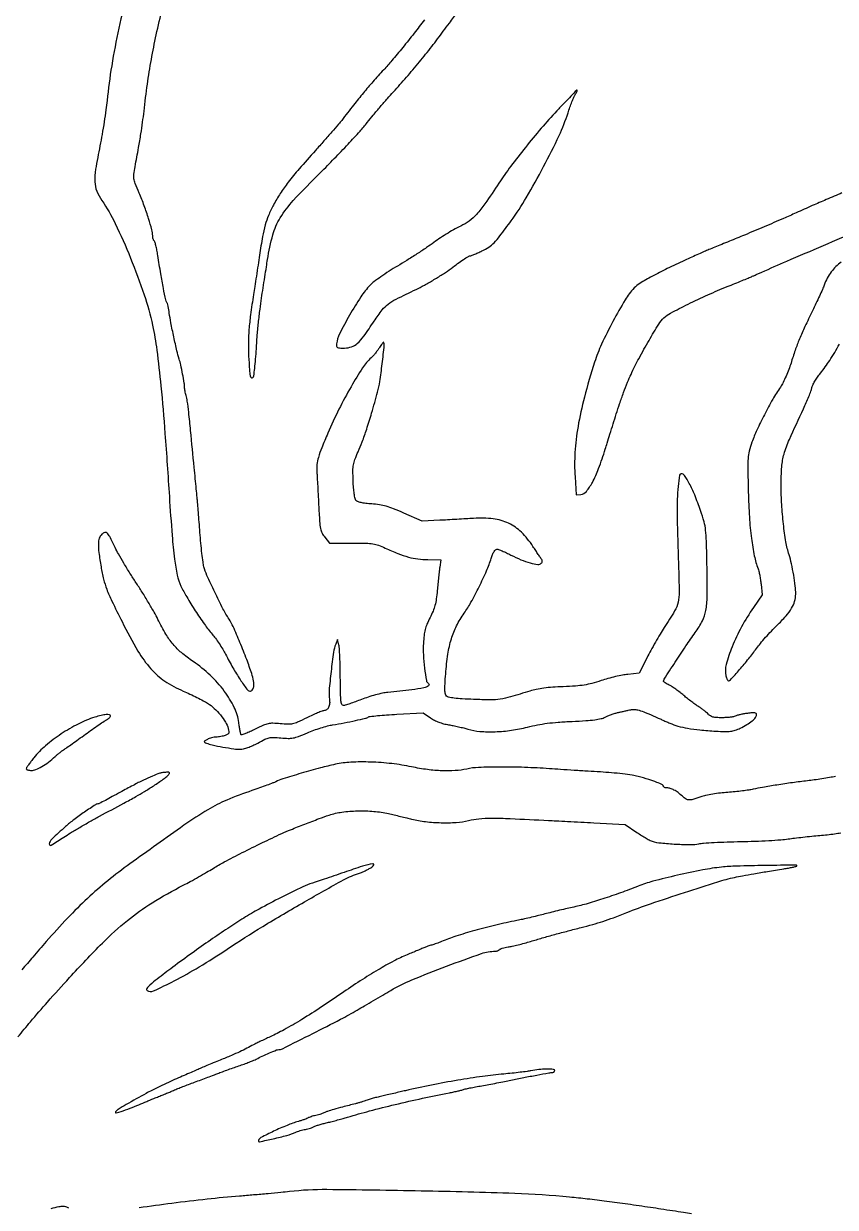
# Model space of a CAD drawing. Extents: x 30 to 2857, y 155 to 3618.
# Drawn here: x 1138 to 1600, y 2600 to 3274 of the extents above; entities that cross this region are included whole.
import ezdxf

# ---------------------------------------------------------------- set-up
doc = ezdxf.new("R2010")
doc.units = 0

msp = doc.modelspace()

# ---------------------------------------------------------------- linework, layer by layer
for points in [[(1196.950248, 3293.10856, 0.012569), (1191.727096, 3271.733955, 0.01268), (1187.635891, 3250.36546, 0.016218), (1185.010866, 3230.5, -0.009797), (1184.384703, 3225.242387, -0.004459), (1183.370325, 3218.393901, -0.004413), (1182.172616, 3211.191762, -0.006048), (1180.959448, 3204.734555, 0.008581), (1178.513015, 3191.339671, 0.049572), (1178.050213, 3184.165921, 0.086013), (1179.144741, 3178.934391, 0.05837), (1182.039562, 3173.564901, -0.041367), (1189.657945, 3160.513835, -0.014883), (1198.354553, 3140.824544, -0.015153), (1206.119322, 3119.933566, -0.028092), (1210.93267, 3102.5, -0.021407), (1213.355008, 3088.422986, -0.007481), (1215.664952, 3068.002088, -0.005852), (1217.997577, 3040.93629, -0.00256), (1220.486405, 3005, 0.003252), (1222.052894, 2982.82638, 0.013043), (1223.452482, 2969.301651, 0.021001), (1225.019211, 2960.2396, 0.055304), (1227.112523, 2954, 0.024685), (1230.36081, 2947.814246, 0.010684), (1235.256894, 2939.904561, 0.010698), (1240.498222, 2932.194385, 0.024077), (1244.868389, 2926.639287, -0.020951), (1246.730774, 2924.302134, -0.01103), (1248.854561, 2921.256118, -0.010955), (1250.895635, 2918.03571, -0.016568), (1252.51522, 2915.139287, 0.01121), (1256.695638, 2907.471394, 0.015019), (1260.84565, 2900.72667, 0.010067), (1264.588314, 2895.276639, 0.19173), (1266.293524, 2894.183556, 0.285273), (1267.757493, 2894.742309, 0.135613), (1268.537406, 2896.690273, 0.072133), (1268.429998, 2899.966745, 0.033684), (1267.401008, 2904.097604, 0.013266), (1264.580477, 2912.122078, 0.007213), (1260.714337, 2921.831001, 0.005843), (1256.82578, 2930.899844, 0.041229), (1254.530675, 2935.109332, -0.025885), (1251.036912, 2941.074698, -0.007647), (1246.308365, 2950.55267, -0.00662), (1241.90654, 2960.044432, -0.043339), (1240.184921, 2965, -0.028203), (1239.677541, 2967.619121, -0.004989), (1239.053717, 2972.584375, -0.005387), (1238.442491, 2978.42724, -0.004826), (1237.932371, 2984.5, 0.000587), (1237.482312, 2990.463535, 0.000742), (1237.051631, 2995.975, 0.000584), (1236.678105, 3000.597091, 0.006044), (1236.498906, 3002.5, -0.001981), (1236.301572, 3004.42757, -0.000173), (1235.822125, 3009.31875, -0.000227), (1235.254924, 3015.153349, -0.000177), (1234.643124, 3021.5, 0.000515), (1232.597682, 3042.569508, 0.003458), (1231.498397, 3053.028151, 0.005861), (1230.717784, 3059.323939, 0.036569), (1230.046843, 3062.5, -0.01144), (1229.714164, 3063.758596, -0.0107), (1229.431281, 3065.059375, -0.010738), (1229.229757, 3066.224535, -0.035569), (1229.168618, 3067, 0.039157), (1228.947132, 3069.573719, 0.005702), (1228.02939, 3074.748504, 0.006678), (1226.971402, 3079.960118, 0.02267), (1226.083453, 3083.311865, -0.018883), (1224.82671, 3087.914641, -0.004184), (1223.040167, 3095.888311, -0.004461), (1221.369841, 3103.998027, -0.013883), (1220.445554, 3109.5, 0.010465), (1220.125588, 3111.487733, 0.012907), (1219.741008, 3113.325, 0.011325), (1219.346119, 3114.841087, 0.086969), (1219.02705, 3115.5, -0.106467), (1218.405892, 3116.920126, -0.002972), (1217.106287, 3123.526325, -0.00549), (1215.619956, 3131.820472, -0.00279), (1213.923567, 3142.281767, 0.009012), (1213.395212, 3145.301708, 0.013246), (1212.813212, 3147.93252, 0.008531), (1212.238682, 3150.08124, 0.186852), (1211.853108, 3150.590784, -0.140448), (1211.524547, 3150.951957, -0.042393), (1211.2506, 3151.649251, -0.038767), (1211.062876, 3152.520957, -0.033667), (1211, 3153.453682, 0.065461), (1210.546568, 3156.902239, 0.01121), (1208.691311, 3163.260891, 0.012256), (1206.185351, 3170.557551, 0.011653), (1203.285134, 3177.847648, -0.007485), (1201.073661, 3183.274366, -0.054832), (1200.347071, 3185.979069, -0.068897), (1200.307978, 3188.531827, -0.0154), (1200.973766, 3192.847648, 0.001757), (1202.951835, 3203.696735, 0.004472), (1204.288795, 3211.585192, 0.005823), (1205.257484, 3218.113936, 0.006284), (1206.047512, 3224.5, -0.007393), (1207.976582, 3239.814344, -0.009359), (1210.232634, 3253.900781, -0.009344), (1213.017669, 3267.911997, -0.007327), (1216.543345, 3283, -0.005416)], [(1365.79556, 3276.5, -0.005608), (1359.916974, 3268.839276, -0.004466), (1353.408977, 3260.703125, -0.004516), (1347.244203, 3253.273708, -0.011328), (1342.578303, 3248, 0.005848), (1336.461106, 3241.23675, 0.007682), (1331.045983, 3234.913945, 0.00697), (1325.438076, 3227.963806, 0.003703), (1318.678412, 3219.210323, -0.014801), (1316.920428, 3217.035344, -0.00205), (1313.119669, 3212.644313, -0.002348), (1308.571999, 3207.482822, -0.001987), (1303.717261, 3202.068191, 0.005083), (1294.388637, 3191.533185, 0.014635), (1288.211869, 3183.977245, 0.019993), (1283.68287, 3177.580078, 0.021592), (1279.801839, 3171, 0.021723), (1276.964353, 3165.069756, 0.032805), (1275.070513, 3159.668848, 0.024423), (1273.56292, 3153.015634, 0.006864), (1271.862996, 3142.5, -0.00065), (1271.01832, 3136.828347, -0.000474), (1270.065551, 3130.528125, -0.000479), (1269.150981, 3124.557497, -0.001057), (1268.438542, 3120, 0.005617), (1266.754039, 3108.540198, 0.013929), (1265.849298, 3100.105594, 0.017205), (1265.522221, 3092.775805, 0.014452), (1265.66776, 3085, 0.003571), (1266.100164, 3077.111375, 0.03397), (1266.537259, 3073.763243, 0.17893), (1267.209493, 3072.671315, 0.379329), (1268.126666, 3072.726666, 0.16405), (1268.577817, 3073.636812, 0.004719), (1269.126873, 3077.986928, 0.009075), (1269.637488, 3083.182475, 0.006068), (1270.041566, 3089.143884, -0.007096), (1270.520809, 3096.005168, -0.004551), (1271.262482, 3103.954766, -0.004573), (1272.130964, 3111.727315, -0.008539), (1272.998926, 3118, -0.000058), (1273.902005, 3123.791259, -0.000046), (1274.876392, 3130.03125, -0.000047), (1275.779168, 3135.805578, -0.000119), (1276.43636, 3140, -0.028373), (1279.468888, 3154.062937, -0.069527), (1283.657875, 3163.755305, -0.051022), (1291.102134, 3173.573513, -0.009988), (1306.566115, 3189.5, 0.004865), (1314.465979, 3197.471085, 0.004659), (1322.325355, 3205.709375, 0.004619), (1329.125248, 3213.107185, 0.016672), (1333.252532, 3218, -0.005636), (1336.654996, 3222.219055, -0.003579), (1340.707929, 3227.059375, -0.003594), (1344.754816, 3231.753986, -0.006645), (1348.120123, 3235.5, 0.007245), (1355.539439, 3243.778589, 0.006721), (1362.906799, 3252.476184, 0.006762), (1369.988763, 3261.309134, 0.007608), (1376.550872, 3269.993736, -0.003723), (1379.998869, 3274.631458, -0.0015), (1384.773505, 3280.915395, -0.001484)], [(1603.647205, 3177.862886, 0.002781), (1594.685289, 3174.095211, 0.003355), (1586.753757, 3170.645586, 0.002125), (1577.553044, 3166.523469, -0.004556), (1570.298608, 3163.31557, -0.001431), (1559.3843, 3158.644699, -0.00148), (1548.153363, 3153.915487, -0.003219), (1539.5, 3150.367036, 0.000635), (1535.141214, 3148.605905, 0.00082), (1531.14375, 3146.977209, 0.00062), (1527.796706, 3145.60226, 0.007261), (1526.5, 3145.045533, -0.000073), (1525.219254, 3144.473716, -0.000007), (1522.003125, 3143.038421, -0.000009), (1518.167248, 3141.326683, -0.000007), (1514, 3139.467225, 0.008537), (1504.157, 3134.872286, 0.011528), (1495.428998, 3130.36291, 0.01091), (1488.440446, 3126.34521, 0.068364), (1485.244611, 3123.760376, 0.053367), (1480.133521, 3117.002851, 0.012846), (1473.20472, 3104.766511, 0.01381), (1466.722162, 3091.74529, 0.031314), (1462.728368, 3081.5, 0.012601), (1456.907123, 3061.548533, 0.022437), (1453.277617, 3044.833522, 0.026549), (1451.561148, 3030.085989, 0.032429), (1451.589627, 3016.200817), (1452.280026, 3005.894177), (1454.857712, 3006.197088, 0.194425), (1458.042719, 3007.941352, 0.047349), (1461.447869, 3013.015246, 0.034589), (1465.036948, 3020.897242, 0.014269), (1468.83506, 3032, -0.000151), (1469.888918, 3035.390328, -0.000045), (1471.496927, 3040.55625, -0.000045), (1473.302985, 3046.354728, -0.000049), (1475.062493, 3052, -0.007836), (1476.981321, 3057.831117, -0.005868), (1479.270256, 3064.194102, -0.005934), (1481.567385, 3070.135696, -0.013488), (1483.476132, 3074.554391, -0.013969), (1488.030779, 3083.685973, -0.009286), (1493.735368, 3093.904091, -0.006932), (1499.316686, 3103.181148, -0.065376), (1502.253953, 3106.768851, -0.067339), (1506.022903, 3109.457916, -0.006641), (1515.964571, 3114.532478, -0.008892), (1527.272198, 3119.86826, -0.010286), (1538.230514, 3124.534222, 0.000535), (1542.692555, 3126.332169, 0.000695), (1546.777088, 3127.98969, 0.000518), (1550.197556, 3129.387405, 0.006319), (1551.5, 3129.940527, 0.000213), (1552.561539, 3130.407802, 0.000058), (1554.234375, 3131.145243, 0.000059), (1556.130471, 3131.981635, 0.000061), (1558, 3132.806846, -0.002057), (1572.186156, 3139.001068, -0.000676), (1593.114631, 3148.003345, -0.0005), (1613.838959, 3156.860088, -0.005069)], [(1603.139207, 3138.505613, 0.08191), (1597.569572, 3132.941983, 0.064507), (1593.523713, 3125.42292, -0.012298), (1592.51015, 3122.95298, -0.0035), (1590.814948, 3119.167119, -0.003522), (1588.840383, 3114.918368, -0.003725), (1586.842117, 3110.77677, 0.005273), (1582.514571, 3101.736142, 0.011557), (1579.436908, 3094.70868, 0.013373), (1576.975059, 3088.225861, 0.01016), (1574.613606, 3081, -0.017349), (1573.368679, 3077.368276, -0.013234), (1571.765256, 3073.483006, -0.013429), (1570.066824, 3069.91908, -0.030413), (1568.551196, 3067.346402, 0.018914), (1564.210704, 3060.351423, 0.01067), (1559.456138, 3051.569195, 0.010641), (1555.177422, 3042.792045, 0.023671), (1552.385909, 3035.902622, 0.022338), (1550.864944, 3030.860466, 0.043654), (1550.192401, 3026.720615, 0.022159), (1550.024832, 3021.039136, 0.002234), (1550.286086, 3007.5, 0.01), (1550.908665, 2993.282166, 0.015789), (1552.070593, 2981.131336, 0.018442), (1553.71674, 2971.171107, 0.041746), (1555.856584, 2963.843258, -0.033763), (1556.296455, 2962.421572, -0.009813), (1556.781406, 2960.178598, -0.009816), (1557.229551, 2957.624215, -0.010347), (1557.568359, 2955.098564), (1558.257132, 2949.010612), (1553.24133, 2941.754998, 0.026148), (1546.428799, 2930.70753, 0.029004), (1541.062659, 2919.376993, 0.029937), (1537.679452, 2909.318249, 0.120784), (1537.523891, 2902.891226, 0.024754), (1537.825286, 2901.78371, 0.036285), (1538.20691, 2900.849297, 0.039986), (1538.608599, 2900.17949, 0.242244), (1538.957334, 2900, 0.214186), (1540.157098, 2900.538657, 0.003214), (1545.342048, 2906.445864, 0.00923), (1550.548379, 2912.683937, 0.01263), (1554.98605, 2918.5, -0.016999), (1557.157316, 2921.294716, -0.007801), (1560.165469, 2924.79375, -0.007716), (1563.448914, 2928.381526, -0.010574), (1566.519824, 2931.5, 0.01737), (1571.784231, 2936.993313, 0.047321), (1574.974716, 2941.325191, 0.065123), (1576.69385, 2945.27864, 0.068874), (1577.294959, 2949.465822, 0.031033), (1577.034784, 2954.025922, 0.012072), (1576.132874, 2960.281875, 0.012213), (1574.8898, 2966.685026, 0.02217), (1573.516299, 2971.837591, -0.034049), (1571.757887, 2979.124927, -0.013632), (1570.310586, 2989.289465, -0.013299), (1569.327404, 3000.487171, -0.015246), (1569, 3011.221787, -0.017607), (1569.379022, 3021.981637, -0.053315), (1570.667464, 3029.18683, -0.034515), (1573.711028, 3037.460898, -0.004232), (1581.753729, 3055, 0.007075), (1583.331576, 3058.49317, 0.007517), (1584.777334, 3061.960174, 0.007211), (1585.932954, 3064.97873, 0.034042), (1586.450667, 3066.758039, -0.059109), (1587.005956, 3068.362599, -0.018814), (1588.195515, 3070.598855, -0.018486), (1589.720108, 3073.011991, -0.019595), (1591.391062, 3075.258039, 0.02656), (1596.657133, 3082.546255, 0.015761), (1602.179101, 3091.735954, 0.014767)], [(1134.255127, 2697.186986, -0.006578), (1141.400492, 2705.888834, -0.006626), (1151.081644, 2717.063655, -0.003307), (1163.613235, 2730.96098, -0.009944), (1182.343617, 2750.657114, -0.027114), (1196.588117, 2763.570467, -0.032159), (1210.680553, 2773.586809, -0.019734), (1228.42729, 2783.610588, 0.00612), (1232.431141, 2785.73043, 0.003745), (1237.103547, 2788.32353, 0.003754), (1241.692536, 2790.96112, 0.006666), (1245.42729, 2793.212534, -0.016924), (1251.759686, 2796.854911, -0.004647), (1261.972706, 2802.156926, -0.004766), (1273.463476, 2807.850295, -0.005541), (1284.5, 2813.038075, -0.011207), (1289.564906, 2815.214871, -0.003114), (1297.600424, 2818.398969, -0.003214), (1305.767746, 2821.516288, -0.009185), (1311.5, 2823.542822, -0.04648), (1318.794707, 2825.239715, -0.027709), (1327.686533, 2825.954894, -0.027123), (1336.936879, 2825.683046, -0.034717), (1345.356919, 2824.38447, -0.001444), (1348.528834, 2823.657449, -0.000959), (1352.16422, 2822.805786, -0.000965), (1355.691126, 2821.965211, -0.001882), (1358.5, 2821.278842, 0.031584), (1366.42315, 2819.834795, 0.023123), (1375.342128, 2819.201438, 0.023502), (1383.961828, 2819.394026, 0.042774), (1390.916132, 2820.479447, -0.037041), (1396.817835, 2821.469918, -0.022961), (1403.841289, 2821.795451, -0.011347), (1414.705324, 2821.55323, -0.001702), (1436.5, 2820.497768, 0.000055), (1440.736098, 2820.27864, 0.000015), (1447.379956, 2819.935907, 0.000016), (1454.900982, 2819.54839, 0.000016), (1462.304106, 2819.167421), (1480.108211, 2818.251792), (1486.804106, 2813.713852, 0.007436), (1489.514378, 2811.935281, 0.008895), (1492.120581, 2810.344268, 0.00784), (1494.355368, 2809.080652, 0.056477), (1495.5, 2808.615357, 0.044038), (1500.577078, 2807.663941, 0.010668), (1509.100311, 2807.015863, 0.009872), (1517.596559, 2806.719977, 0.057558), (1522.04359, 2807.16582, -0.03572), (1524.801688, 2807.564355, -0.00433), (1530.919055, 2807.952922, -0.005124), (1538.207085, 2808.277634, -0.004201), (1546, 2808.479311, 0.004592), (1554.015623, 2808.693029, 0.004681), (1561.975, 2809.053064, 0.004552), (1568.884299, 2809.493571, 0.019325), (1573, 2809.954043, -0.006698), (1576.613624, 2810.451008, -0.002993), (1581.38125, 2811.012767, -0.002962), (1586.431506, 2811.54693, -0.004014), (1591, 2811.965782, 0.006695), (1595.276089, 2812.380962, 0.007175), (1599.441811, 2812.902416, 0.006846), (1603.005529, 2813.450397, 0.03329)], [(1600.022847, 2845.538592, -0.006376), (1596.531279, 2844.906401, -0.003433), (1592.212961, 2844.211712, -0.003418), (1587.801369, 2843.563905, -0.005364), (1584, 2843.073745, 0.005141), (1575.530396, 2841.98548, 0.00427), (1566.542702, 2840.658242, 0.004232), (1558.406981, 2839.315089, 0.013429), (1553, 2838.225017, -0.020542), (1550.619987, 2837.780324, -0.005948), (1546.914731, 2837.289347, -0.00597), (1542.722368, 2836.835202, -0.006339), (1538.603338, 2836.491338, 0.013071), (1534.410349, 2836.084387, 0.011005), (1529.995291, 2835.440122, 0.011153), (1525.99029, 2834.673142, 0.02997), (1523.196788, 2833.89568, -0.009681), (1518.651465, 2832.429637, -0.081849), (1516.527061, 2832.153391, -0.133886), (1514.877288, 2832.664116, -0.041401), (1512.787521, 2834.25, 0.021572), (1510.247409, 2836.341241, 0.037379), (1507.948336, 2837.817862, 0.04586), (1505.871972, 2838.706871, 0.078381), (1504.013569, 2839, -0.043609), (1503.242744, 2839.067358, -0.063369), (1502.591486, 2839.269455, -0.083074), (1502.150689, 2839.56666, -0.205782), (1502, 2839.917292, 0.293483), (1501.441391, 2840.787009, 0.014572), (1498.163802, 2842.171917, 0.017501), (1493.620143, 2843.756936, 0.00767), (1487.5, 2845.552017, 0.030588), (1484.205674, 2846.250081, 0.007494), (1478.709375, 2846.983561, 0.007649), (1472.374214, 2847.634436, 0.007569), (1466, 2848.09383, -0.001049), (1459.083195, 2848.501744, -0.00068), (1451.0875, 2849.001036, -0.000684), (1443.281526, 2849.50987, -0.001299), (1437, 2849.944363, 0.009329), (1422.872345, 2850.693855, 0.009413), (1408.769001, 2850.912744, 0.008754), (1396.551689, 2850.658411, 0.045756), (1389.88649, 2849.788572, -0.039103), (1383.373091, 2848.850389, -0.025984), (1375.82276, 2848.752727, -0.023535), (1367.463506, 2849.474099, -0.018495), (1358.5, 2851.013943, 0.02323), (1347.151471, 2852.853087, 0.020202), (1335.13849, 2853.741426, 0.02094), (1323.909433, 2853.646444, 0.041229), (1315.067644, 2852.465812, 0.011651), (1306.549666, 2850.39527, 0.005438), (1295.609041, 2847.336354, 0.003746), (1285.08448, 2844.184226, 0.043203), (1281.089572, 2842.566122, -0.025401), (1279.489607, 2841.850842, -0.003383), (1276.029437, 2840.537163, -0.00391), (1271.901457, 2839.038458, -0.003276), (1267.5, 2837.511685, 0.017826), (1253.182235, 2832.073521, 0.035594), (1242.385303, 2826.591832, 0.018645), (1228.820131, 2817.7385, 0.001964), (1198, 2795.761311, 0.014708), (1185.378908, 2786.110993, 0.016643), (1173.872093, 2776.110229, 0.015729), (1162.526238, 2764.8811, 0.010853), (1150.37158, 2751.5, 0.000539), (1142.745447, 2742.710061, 0.000944), (1136.453459, 2735.414249, 0.001053)], [(1518, 2596.484772, -0.00002), (1513.379345, 2597.183427, -0.000009), (1507.178125, 2598.121436, -0.000009), (1500.55535, 2599.123445, -0.000011), (1494.5, 2600.039849, 0.002486), (1481.647152, 2601.919945, 0.003071), (1469.651026, 2603.53876, 0.003321), (1458.5744, 2604.889562, 0.004433), (1448.5, 2605.959876, 0.015748), (1417.204094, 2608.012183, 0.003547), (1363.860928, 2609.447244, 0.002692), (1310.203007, 2610.220958, 0.030495), (1289, 2609.118762, -0.004134), (1284.084162, 2608.602491, -0.001294), (1276.709375, 2607.908836, -0.001293), (1268.470983, 2607.176938, -0.00143), (1260.5, 2606.512522, 0.006928), (1241.980124, 2604.763555, 0.005394), (1221.897746, 2602.36647, 0.002936), (1203.282614, 2599.829323, 0.064395)], [(1163.204369, 2599.679654, 0.073944), (1161.574111, 2600.458239, 0.085191), (1159.910128, 2600.672337, 0.031293), (1157.545389, 2600.424138, 0.038437), (1153.041342, 2599.302915, 0.008845)]]:
    msp.add_lwpolyline(points, format="xyb")
for points in [[(1441.197905, 3224.594372, 0.010306), (1432.329697, 3214.703513, 0.008638), (1423.327265, 3203.863449, 0.008838), (1415.01242, 3193.107773, 0.013653), (1408.252643, 3183.5, -0.005701), (1400.271483, 3171.764024, -0.029948), (1395.439581, 3165.64624, -0.052608), (1391.298079, 3161.885137, -0.051667), (1386.438705, 3159.044878, 0.021776), (1383.314854, 3157.461053, 0.009155), (1379.252123, 3155.074657, 0.009037), (1374.995213, 3152.361235, 0.011626), (1371.188383, 3149.707346, -0.009416), (1367.008727, 3146.766012, -0.004484), (1361.527213, 3143.132067, -0.004443), (1355.729002, 3139.435459, -0.006295), (1350.5, 3136.257582, 0.009307), (1345.638356, 3133.262726, 0.009666), (1340.953341, 3130.12546, 0.009416), (1337.008014, 3127.259617, 0.04085), (1334.851798, 3125.335013, 0.045008), (1329.591415, 3118.701839, 0.015329), (1323.160347, 3108.209514, 0.012934), (1317.455399, 3097.599628, 0.089262), (1315.774637, 3091.955587, 0.058089), (1315.781225, 3090.544655, 0.245748), (1316.245106, 3089.870461, 0.115729), (1317.34486, 3089.582895, 0.009758), (1320.296525, 3089.565756, 0.081141), (1324.307102, 3090.277489, 0.099889), (1327.5667, 3092.216705, 0.052182), (1331.184322, 3096.253182, 0.008547), (1337.19699, 3104.867627, -0.015125), (1341.807666, 3111.291702, -0.067472), (1345.08755, 3114.557788, -0.046493), (1349.613593, 3117.367922, -0.004697), (1361.023814, 3122.926464, 0.015322), (1365.739581, 3125.349064, 0.008971), (1371.239887, 3128.521366, 0.008966), (1376.633901, 3131.895793, 0.015046), (1381.023814, 3134.944701, -0.004569), (1384.727691, 3137.633893, -0.006874), (1388.01012, 3139.904233, -0.003167), (1390.830809, 3141.772596, -0.140131), (1391.5, 3141.97978, 0.086418), (1392.145987, 3142.106834, 0.005339), (1393.970792, 3142.829955, 0.007791), (1396.133137, 3143.753239, 0.005689), (1398.506952, 3144.843382, 0.033745), (1402.479036, 3147.061809, 0.055876), (1405.44089, 3149.498615, 0.030942), (1408.792676, 3153.407274, 0.004268), (1415.178345, 3162.011747, 0.024444), (1423.838828, 3175.200722, 0.01179), (1433.683056, 3192.858842, 0.011589), (1442.488306, 3210.550066, 0.031983), (1447.581067, 3223.499488, -0.007719), (1448.675171, 3226.733818, -0.008448), (1449.837736, 3229.836274, -0.007993), (1450.918077, 3232.453983, -0.041193), (1451.655166, 3233.836764, 0.01408), (1452.208122, 3234.751095, 0.022648), (1452.620909, 3235.562776, 0.018647), (1452.889948, 3236.221229, 0.325417), (1452.829903, 3236.431136, 0.380575), (1452.581896, 3236.415157, 0.000621), (1449.276918, 3233.06035, 0.003921), (1445.555298, 3229.213323, 0.00236)], [(1340.176474, 3089.785541, -0.020095), (1339.196553, 3088.333833, -0.012551), (1337.94007, 3086.711669, -0.012592), (1336.619253, 3085.172896, -0.02229), (1335.444239, 3083.982942, 0.060834), (1330.55753, 3078.206329, 0.014766), (1324.000712, 3067.537968, 0.014788), (1317.096241, 3054.65504, 0.013521), (1310.744805, 3041, 0.006679), (1307.263365, 3032.648727, 0.025171), (1305.41975, 3027.288668, 0.039473), (1304.580102, 3023.189548, 0.049706), (1304.487932, 3019.318416, -0.004453), (1304.6418, 3017.01216, -0.000596), (1304.916905, 3012.150093, -0.000689), (1305.228201, 3006.385796, -0.000579), (1305.542528, 3000.277645, 0.003154), (1306.083247, 2990.728461, 0.031062), (1306.585108, 2986.733774, 0.070865), (1307.450439, 2984.195652, 0.05645), (1309.044501, 2981.777645), (1311.780811, 2978.5), (1324.640406, 2978.5, -0.005152), (1332.488846, 2978.419125, -0.032304), (1336.482962, 2978.078026, -0.05005), (1339.620382, 2977.277593, -0.02328), (1343.5, 2975.65392, 0.015034), (1350.688987, 2972.50498, 0.029151), (1356.631832, 2970.505872, 0.034013), (1362.107361, 2969.406109, 0.031723), (1367.811273, 2969.024588), (1375.122546, 2969), (1374.518632, 2964.75, 0.006782), (1374.232963, 2962.523191, 0.002003), (1373.855329, 2959.104687, 0.00201), (1373.461551, 2955.257403, 0.002163), (1373.108628, 2951.5, -0.01316), (1372.543667, 2946.636541, -0.029569), (1371.801927, 2942.997711, -0.03279), (1370.690931, 2939.708748, -0.02025), (1368.981886, 2936, 0.018534), (1367.253886, 2932.283706, 0.036377), (1366.211622, 2929.195105, 0.034447), (1365.595161, 2925.880205, 0.014932), (1365.213534, 2921.408484, 0.026776), (1365.201984, 2914.7456, 0.018201), (1365.870129, 2907.1902, 0.011028), (1366.901541, 2900.20782, 0.215368), (1368.089753, 2898.444529, -0.539049), (1368.125736, 2897.179139, -0.09941), (1365.514165, 2896.037037, -0.024731), (1358.639667, 2894.894877, -0.003891), (1345, 2893.424239, 0.027695), (1341.885618, 2892.937609, 0.012685), (1337.885856, 2891.976823, 0.012458), (1333.685463, 2890.741516, 0.015992), (1329.892404, 2889.387269, -0.006005), (1326.475855, 2888.089955, -0.00793), (1323.330833, 2886.99501, -0.005952), (1320.68289, 2886.154785, -0.073974), (1319.642404, 2886, -0.313801), (1318.741448, 2886.627203, -0.060872), (1318.257925, 2888.66541, -0.023304), (1317.998037, 2892.674829, -0.002654), (1317.881685, 2901.75, 0.004088), (1317.783619, 2908.000836, 0.005231), (1317.586046, 2913.754687, 0.004092), (1317.330908, 2918.566905, 0.043781), (1317.041399, 2920.5), (1316.319427, 2923.5), (1315.243637, 2920.905637, 0.063425), (1314.009205, 2916.382087, 0.006538), (1312.609266, 2905.387529, 0.006608), (1311.499531, 2894.36677, 0.062083), (1311.674723, 2889.617024, -0.059884), (1311.782021, 2887.017349, -0.096588), (1311.190905, 2884.889371, -0.125923), (1309.994644, 2883.508976, -0.152724), (1308.367185, 2883, 0.094471), (1307.473449, 2882.829614, 0.005864), (1304.966571, 2881.803558, 0.008515), (1301.996945, 2880.487178, 0.006202), (1298.73963, 2878.927005, -0.008455), (1293.530173, 2876.460594, -0.050992), (1290.695908, 2875.510712, -0.063307), (1287.990431, 2875.252815, -0.017049), (1283.678779, 2875.535649, 0.016085), (1279.413479, 2875.8237, 0.061594), (1276.766252, 2875.590761, 0.053351), (1274.07297, 2874.705998, 0.010072), (1269.392145, 2872.478612, -0.008283), (1266.490761, 2871.085228, -0.01315), (1263.958004, 2869.999864, -0.007022), (1261.833708, 2869.189306, -0.291855), (1261.376291, 2869.290376, -0.14356), (1261.128256, 2869.744156, -0.006038), (1260.753911, 2871.563003, -0.009987), (1260.375211, 2873.75688, -0.006893), (1260.030506, 2876.254021, 0.08307), (1257.472934, 2884.851351, 0.046833), (1251.783792, 2894.161789, 0.042846), (1243.724047, 2903.208966, 0.039242), (1234.012818, 2911.045573, -0.023699), (1227.374818, 2916.070026, -0.044836), (1222.631377, 2920.808905, -0.041181), (1218.560399, 2926.584834, -0.016987), (1213.988641, 2935, 0.013229), (1211.786488, 2939.127096, 0.005261), (1208.557215, 2944.675, 0.005202), (1204.945466, 2950.591655, 0.006515), (1201.467483, 2956, -0.00636), (1198.034737, 2961.334374, -0.005475), (1194.559636, 2967.02623, -0.005519), (1191.519746, 2972.260637, -0.015827), (1189.565508, 2975.982909, 0.005622), (1186.496584, 2982.129966, 0.077991), (1185.038751, 2984.129599, 0.274687), (1183.709811, 2984.467548, 0.112581), (1182.023629, 2983.521384, 0.134143), (1180.601267, 2981.295148, 0.069408), (1180.06059, 2978.012705, 0.039219), (1180.328608, 2973.030107, 0.009688), (1181.56514, 2964.931386, 0.017806), (1183.039601, 2957.892798, 0.031144), (1184.823961, 2952.212545, 0.021006), (1187.74426, 2945.468586, 0.004217), (1193.545842, 2933.731957, 0.01489), (1202.627048, 2917.001698, 0.048839), (1209.973913, 2906.811783, 0.06535), (1217.89661, 2899.890984, 0.045213), (1228.370573, 2894.208087, -0.007777), (1232.216645, 2892.479852, -0.006606), (1236.223729, 2890.538868, -0.00667), (1239.825952, 2888.674333, -0.018594), (1242.284676, 2887.239805, -0.045586), (1246.040194, 2884.346436, -0.034777), (1249.593466, 2880.560533, -0.035649), (1252.447244, 2876.502669, -0.065682), (1254.054902, 2872.808566, -0.028359), (1254.42762, 2871.161903, -0.145039), (1254.314563, 2870.241144, -0.162571), (1253.727095, 2869.588076, -0.038165), (1252.378358, 2868.953752, -0.02737), (1251.22328, 2868.585538, -0.016415), (1249.818, 2868.269755, -0.016414), (1248.394898, 2868.046825, -0.027348), (1247.1849, 2867.964565, 0.03846), (1245.984771, 2867.856165, 0.023448), (1244.593283, 2867.553977, 0.023434), (1243.234125, 2867.122203, 0.037966), (1242.132658, 2866.616582, 0.009714), (1240.694331, 2865.782179, 0.200089), (1240.405177, 2865.386206, 0.34347), (1240.565049, 2865.033828, 0.02317), (1241.632658, 2864.535315, 0.04441), (1244.839796, 2863.537042, 0.007936), (1250.996229, 2862.30748, 0.00839), (1257.210933, 2861.276001, 0.036854), (1260.916954, 2861.001178, 0.063173), (1262.729854, 2861.230512, 0.023503), (1265.189406, 2861.988666, 0.021557), (1267.97533, 2863.130937, 0.017595), (1270.852177, 2864.58289, -0.012033), (1274.945617, 2866.706308, -0.059426), (1277.394207, 2867.560766, -0.064041), (1279.891981, 2867.783978, -0.015329), (1284.055798, 2867.494396, 0.018578), (1288.168459, 2867.235205, 0.054227), (1290.998543, 2867.469387, 0.044092), (1294.017442, 2868.334331, 0.009222), (1299.120575, 2870.40583, -0.013765), (1302.768094, 2871.847997, -0.010756), (1306.801044, 2873.218034, -0.010906), (1310.613447, 2874.331479, -0.02595), (1313.5, 2874.948098, 0.007018), (1320.101142, 2876.098922, 0.00746), (1326.534106, 2877.413387, 0.004775), (1332.134899, 2878.701327, 0.079667), (1333.89079, 2879.432504, -0.111707), (1334.815754, 2879.750448, -0.00297), (1339.144311, 2880.196349, -0.006076), (1344.265119, 2880.630392, -0.004105), (1350.114341, 2881.006408), (1365.155216, 2881.849378), (1369.327608, 2878.908986, 0.034069), (1371.505589, 2877.586272, 0.028068), (1373.986541, 2876.473744, 0.026828), (1376.69745, 2875.600037, 0.024637), (1379.564212, 2874.99238, -0.009227), (1382.245735, 2874.509786, -0.006166), (1385.296949, 2873.863109, -0.006209), (1388.240175, 2873.162784, -0.012127), (1390.564212, 2872.518907, 0.054149), (1397.380743, 2871.233856, 0.027852), (1406.07674, 2871.038586, 0.026528), (1415.473201, 2871.851342, 0.028541), (1424.5, 2873.64728, -0.015079), (1430.134354, 2874.926791, -0.016317), (1435.689676, 2875.826261, -0.013924), (1441.993344, 2876.459, -0.006947), (1450, 2876.926319, 0.004915), (1457.740006, 2877.346516, 0.015972), (1462.855021, 2877.839107, 0.023591), (1466.40181, 2878.466653, 0.066091), (1468.763695, 2879.340293, -0.024074), (1470.317142, 2880.06809, -0.012592), (1472.313094, 2880.830359, -0.012496), (1474.403721, 2881.510753, -0.018689), (1476.263695, 2881.990192, 0.001095), (1478.09096, 2882.393226, 0.000848), (1480.079546, 2882.83995, 0.000857), (1481.934148, 2883.263221, 0.002064), (1483.304972, 2883.584515, -0.081026), (1485.482004, 2883.742962, -0.048168), (1488.04395, 2883.262706, -0.027957), (1491.628563, 2882.004898, -0.006481), (1497.5, 2879.478562, 0.000085), (1498.994606, 2878.812682, 0.000032), (1501.0875, 2877.88084, 0.000032), (1503.365855, 2876.866771, 0.000039), (1505.5, 2875.917248, 0.036917), (1510.170689, 2874.240085, 0.024716), (1515.711563, 2872.992191, 0.019274), (1522.653212, 2872.059551, 0.008907), (1531.735867, 2871.357001, 0.008323), (1537.076259, 2871.128626, 0.036712), (1540.220772, 2871.277467, 0.051565), (1542.770542, 2871.857638, 0.028493), (1545.735867, 2873.054905, 0.023935), (1549.507786, 2875.059886, 0.039488), (1552.45366, 2877.142433, 0.048008), (1554.413015, 2879.120862, 0.172844), (1555, 2880.768152, 0.216496), (1554.703952, 2881.419833, 0.146906), (1553.950255, 2881.76208, 0.057146), (1552.485028, 2881.791912, 0.010105), (1549.75, 2881.478703, 0.011079), (1547.616552, 2881.14231, 0.011846), (1545.547437, 2880.718062, 0.011472), (1543.789601, 2880.271329, 0.053031), (1542.815741, 2879.884865, -0.077371), (1541.809939, 2879.541133, -0.014723), (1539.88995, 2879.259929, -0.015391), (1537.607149, 2879.064955, -0.013607), (1535.220729, 2879, -0.015089), (1532.148433, 2879.092737, -0.049066), (1530.138892, 2879.413747, -0.07226), (1528.685557, 2880.029454, -0.072687), (1527.470781, 2881.032286, 0.030948), (1526.517177, 2881.963196, 0.012884), (1525.124399, 2883.102705, 0.012689), (1523.565781, 2884.250064, 0.016032), (1522.065794, 2885.226673, -0.018331), (1520.35275, 2886.353244, -0.007309), (1518.086286, 2888.01621, -0.007222), (1515.691419, 2889.88282, -0.009025), (1513.525818, 2891.686827, 0.01277), (1511.381164, 2893.446345, 0.011132), (1509.050531, 2895.178954, 0.011264), (1506.872386, 2896.651516, 0.032233), (1505.275818, 2897.539357, -0.018817), (1504.021015, 2898.193731, -0.026673), (1502.962272, 2898.874832, -0.025312), (1502.180285, 2899.501532, -0.214339), (1502, 2899.902772, -0.145304), (1502.318261, 2900.974809, -0.000709), (1508.596115, 2910.586311, -0.003694), (1514.775644, 2919.867688, -0.006341), (1520.081334, 2927.5, 0.036069), (1524.170604, 2934.19913, 0.074579), (1526.13618, 2939.993231, 0.043166), (1526.864575, 2947.897352, 0.005797), (1526.764668, 2964.612691, 0.00219), (1526.436255, 2979.572653, 0.021889), (1525.997853, 2985.816453, 0.03955), (1525.063536, 2990.599028, 0.015628), (1523.060727, 2997, 0.011835), (1519.74075, 3005.869617, 0.025859), (1516.692762, 3012.453978, 0.028586), (1513.985815, 3016.945329, 0.247696), (1511.987469, 3018, 0.37614), (1511.115266, 3017.23573, 0.007144), (1510.351531, 3010.761966, 0.015056), (1509.816738, 3003.452411, 0.014317), (1509.710229, 2996, 0.002463), (1509.806622, 2990.99798, 0.000703), (1510.005341, 2983.237692, 0.000708), (1510.254338, 2974.480033, 0.000751), (1510.523528, 2965.894271, -0.004738), (1510.882397, 2950.541196, -0.059586), (1510.274804, 2944.783373, -0.077655), (1508.305901, 2939.841902, -0.010568), (1502.420974, 2930.356484, 0.008953), (1500.068411, 2926.59177, 0.00514), (1497.360884, 2921.974375, 0.005133), (1494.73444, 2917.27667, 0.008525), (1492.629184, 2913.257221), (1488.131338, 2904.301474), (1481.747511, 2903.705343, 0.023845), (1478.674129, 2903.269752, 0.010208), (1474.615204, 2902.40934, 0.010073), (1470.318834, 2901.314817, 0.013075), (1466.431842, 2900.130536, -0.014878), (1461.222696, 2898.563928, -0.025964), (1456.814523, 2897.622204, -0.022309), (1451.899974, 2897.059802, -0.008135), (1444.902811, 2896.688181, 0.008585), (1438.849085, 2896.361199, 0.01453), (1433.796672, 2895.853308, 0.017233), (1429.532383, 2895.148908, 0.026358), (1425.902811, 2894.218748, -0.005288), (1414.76082, 2890.857377, -0.03354), (1408.982184, 2889.593219, -0.038563), (1403.410252, 2889.195666, -0.008325), (1393.741272, 2889.413354, -0.005542), (1387.360525, 2889.734221, -0.014374), (1382.775615, 2890.148325, -0.014545), (1379.501436, 2890.63617, -0.153284), (1378.31663, 2891.254799, -0.153873), (1377.708731, 2892.42233, -0.035577), (1377.476769, 2894.653936, -0.021955), (1377.516922, 2898.159359, -0.005141), (1377.902235, 2904.021174, -0.018561), (1379.170978, 2915.197429, -0.036245), (1381.149623, 2923.938434, -0.042211), (1384.116279, 2931.378026, -0.037986), (1388.380585, 2938.496003, 0.027683), (1392.302134, 2944.746359, 0.011365), (1396.94587, 2953.617358, 0.011391), (1401.193758, 2962.717301, 0.026733), (1403.839404, 2969.735308, -0.019013), (1404.657753, 2972.011946, -0.04315), (1405.484386, 2973.641939, -0.06122), (1406.303743, 2974.659576, -0.192845), (1407.099297, 2974.986237, -0.091009), (1408.054486, 2974.819406, -0.01027), (1410.109007, 2974.010759, -0.012175), (1412.531277, 2972.929444, -0.009611), (1415.099297, 2971.646133, 0.022857), (1420.773769, 2968.995861, 0.031815), (1426.080868, 2967.192105, 0.032316), (1430.418226, 2966.315543, 0.234196), (1432.375791, 2966.975791, 0.076649), (1432.780074, 2967.527489, 0.109619), (1432.936116, 2968.111634, 0.105359), (1432.832699, 2968.724104, 0.066653), (1432.477524, 2969.358584, -0.011687), (1431.89527, 2970.174057, -0.001384), (1430.650215, 2972.017895, -0.001654), (1429.183159, 2974.219225, -0.001356), (1427.62959, 2976.58106, 0.053074), (1421.040344, 2984.64392, 0.084703), (1413.766745, 2989.733908, 0.081196), (1404.98881, 2992.253717, 0.04513), (1393.830224, 2992.558529, -0.000724), (1389.536989, 2992.294418, -0.000403), (1384.303253, 2991.984284, -0.000402), (1379.0059, 2991.67893, -0.00065), (1374.5, 2991.428706), (1364.5, 2990.886421), (1354, 2995.550381, 0.009349), (1348.215873, 2997.991181, 0.025758), (1344.029188, 2999.421061, 0.031342), (1340.210978, 3000.254624, 0.020818), (1335.754087, 3000.749783, -0.012271), (1332.319768, 3001.072027, -0.025584), (1329.671429, 3001.524598, -0.031119), (1327.750122, 3002.082549, -0.134102), (1326.784743, 3002.759369, -0.124161), (1326.266652, 3003.843876, -0.014215), (1325.804321, 3006.534334, -0.015774), (1325.42861, 3009.9297, -0.010284), (1325.199633, 3013.866756, -0.008678), (1325.079888, 3019.801994, -0.043306), (1325.358198, 3023.117728, -0.050667), (1326.187947, 3026.097913, -0.014646), (1328.059935, 3030.5, 0.019354), (1330.380652, 3036.103184, 0.009778), (1332.889798, 3043.324559, 0.007684), (1335.737319, 3052.54651, 0.003653), (1339.133417, 3064.5, 0.030715), (1340.38614, 3070.432746, 0.007204), (1341.725737, 3080.500737, 0.002347), (1342.951231, 3091.282752, 0.205908), (1342.484982, 3092.802599, 0.465837), (1342.307905, 3092.801732, 0.010221), (1341.700909, 3092.04116, 0.015801), (1340.981766, 3091.037078, 0.009089)], [(1178, 2879.302699, 0.03972), (1168.576396, 2875.427592, 0.029408), (1158.841967, 2869.745806, 0.029728), (1150.001879, 2863.073245, 0.045556), (1143.299331, 2856.212539, 0.008285), (1141.652255, 2854.116909, 0.01175), (1140.262928, 2852.195524, 0.007934), (1139.175006, 2850.558976, 0.143681), (1139, 2849.962539, 0.253509), (1139.200368, 2849.592748, 0.063356), (1139.840258, 2849.282746, 0.049266), (1140.764678, 2849.070056, 0.031934), (1141.860453, 2849, 0.097516), (1144.426921, 2849.505347, 0.03425), (1147.812197, 2851.171237, 0.030314), (1151.604784, 2853.690805, 0.022179), (1155.5, 2856.914519, -0.008508), (1156.808813, 2858.059392, -0.006728), (1158.261497, 2859.253984, -0.006809), (1159.640123, 2860.326462, -0.016776), (1160.688076, 2861.065112, 0.00838), (1162.03733, 2861.98262, 0.000905), (1165.115657, 2864.160593, 0.001111), (1168.770756, 2866.768824, 0.000895), (1172.688076, 2869.587969, -0.002633), (1176.609963, 2872.389763, -0.003297), (1180.278685, 2874.945529, -0.002659), (1183.381492, 2877.052615, -0.025567), (1184.75, 2877.873153, 0.031007), (1185.611246, 2878.402358, 0.038139), (1186.339062, 2879.0021, 0.041858), (1186.850885, 2879.583702, 0.160867), (1187, 2880.035184, 0.365686), (1186.41186, 2880.731806, 0.062502), (1184.540615, 2880.813507, 0.040118), (1181.697488, 2880.350595, 0.017287)], [(1215, 2847.342583, 0.020399), (1210.810934, 2845.755009, 0.011209), (1205.815496, 2843.491363, 0.009165), (1199.839436, 2840.484163, 0.00495), (1192.587991, 2836.574867, -0.001519), (1187.988598, 2834.054417, -0.002424), (1184.040838, 2831.931367, -0.000488), (1180.557224, 2830.084005, -0.122258), (1180.218802, 2830, 0.146513), (1178.379667, 2829.449263, 0.005273), (1172.220549, 2825.303426, 0.010652), (1166.065162, 2820.868889, 0.020092), (1161.328472, 2816.992944, 0.007618), (1153.512382, 2809.838887, 0.164752), (1152.071314, 2807.122704, 0.637898), (1153.146526, 2806.392825, 0.013067), (1160.347666, 2810.961964, -0.011044), (1164.133122, 2813.385381, -0.004348), (1169.447222, 2816.561184, -0.0043), (1175.252384, 2819.895571, -0.005359), (1180.705113, 2822.888956, 0.000689), (1194.649549, 2830.375397, 0.004803), (1201.423515, 2834.108605, 0.008804), (1206.287235, 2836.964285, 0.006496), (1211.572432, 2840.288943, 0.006614), (1214.375657, 2842.156638, 0.008043), (1216.949216, 2843.982446, 0.006922), (1219.062358, 2845.578784, 0.054368), (1219.944877, 2846.433581, 0.025524), (1220.601237, 2847.312043, 0.313537), (1220.594492, 2847.708603, 0.232784), (1220.192493, 2847.922358, 0.016139), (1218.872445, 2847.921053, 0.016109), (1217.854247, 2847.854285, 0.012648), (1216.756281, 2847.718561, 0.01284), (1215.740939, 2847.540127, 0.030465)], [(1535, 2793.905862, 0.02143), (1524.420889, 2792.327505, 0.008323), (1509.932167, 2789.275652, 0.007823), (1495.869045, 2785.835774, 0.031727), (1487.5, 2783.071911, -0.008817), (1477.523069, 2779.262106, -0.008647), (1467.353414, 2775.780484, -0.009095), (1457.859068, 2772.902064, -0.016596), (1450, 2770.953928, 0.003871), (1446.165369, 2770.106334, 0.002356), (1441.646875, 2769.048395, 0.002361), (1437.176449, 2767.957124, 0.004175), (1433.5, 2767.008585, -0.00465), (1429.927514, 2766.090491, -0.003045), (1425.79375, 2765.095712, -0.003062), (1421.754139, 2764.175638, -0.005869), (1418.5, 2763.495368, 0.00978), (1406.424613, 2760.872297, 0.009704), (1394.429321, 2757.772732, 0.010214), (1383.664046, 2754.528549, 0.021621), (1375.5, 2751.489428, -0.008906), (1374.168994, 2750.955044, -0.006177), (1372.646875, 2750.396623, -0.006231), (1371.171335, 2749.896467, -0.012745), (1370, 2749.548381, 0.010567), (1368.897062, 2749.225842, 0.007039), (1367.646875, 2748.81194, 0.007087), (1366.444827, 2748.375927, 0.013758), (1365.5, 2747.987932, -0.004511), (1364.307022, 2747.47205, -0.000665), (1361.884375, 2746.454059, -0.000751), (1359.018113, 2745.259202, -0.000645), (1356, 2744.010921, 0.023365), (1348.459887, 2740.483239, 0.012119), (1339.377776, 2735.420227, 0.0109), (1329.258641, 2729.151939, 0.008421), (1318.5, 2721.897862, -0.007776), (1307.242377, 2714.286224, -0.008308), (1295.996347, 2707.198512, -0.008806), (1285.810204, 2701.255808, -0.021034), (1278, 2697.303622, 0.002154), (1274.981906, 2695.91688, 0.002482), (1272.115625, 2694.56756, 0.002225), (1269.697668, 2693.401355, 0.01444), (1268.5, 2692.773684, -0.010333), (1264.668531, 2690.725412, -0.00933), (1260.624005, 2688.763632, -0.007583), (1255.800059, 2686.622175, -0.003558), (1249.5, 2683.991859, 0.000478), (1245.524322, 2682.360674, 0.000603), (1241.85, 2680.843841, 0.000477), (1238.770355, 2679.564709, 0.004871), (1237.5, 2679.021063, -0.000366), (1236.209312, 2678.454901, -0.000031), (1232.884491, 2676.999611, -0.000041), (1228.918117, 2675.264191, -0.000032), (1224.59614, 2673.373934, 0.004935), (1219.951727, 2671.288159, 0.004004), (1215.012078, 2668.962804, 0.004046), (1210.492635, 2666.74569, 0.010473), (1207.281348, 2665.052926, 0.001479), (1195.916163, 2658.710337, 0.014955), (1191.274328, 2655.915976, 0.079711), (1189.815204, 2654.607871, 0.631007), (1190.105086, 2654, 0.083379), (1191.751906, 2654.276542, 0.004468), (1196.760273, 2656.057661, 0.00774), (1202.013757, 2658.071729, 0.011816), (1206.5, 2659.996065, -0.008011), (1207.655874, 2660.502315, -0.001447), (1209.821875, 2661.402545, -0.00156), (1212.364806, 2662.441541, -0.001412), (1215, 2663.5, 0.001672), (1217.635193, 2664.560053, 0.001845), (1220.178125, 2665.603837, 0.001714), (1222.343646, 2666.510773, 0.009435), (1223.5, 2667.025661, -0.014927), (1224.731067, 2667.557694, -0.001915), (1227.409375, 2668.609621, -0.002238), (1230.598926, 2669.831865, -0.001863), (1234, 2671.103273, 0.000835), (1237.620756, 2672.448323, 0.000692), (1241.471875, 2673.892347, 0.000698), (1244.998632, 2675.225941, 0.001881), (1247.5, 2676.186578, -0.004422), (1249.940932, 2677.109802, -0.001867), (1253.234375, 2678.308344, -0.001847), (1256.762567, 2679.56272, -0.00241), (1260, 2680.682768, 0.005245), (1263.054692, 2681.759026, 0.005537), (1266.03125, 2682.880474, 0.005308), (1268.575085, 2683.902423, 0.024878), (1270, 2684.577362, -0.014939), (1273.294027, 2686.218547, -0.007944), (1277.461222, 2688.061872, -0.004192), (1281.563932, 2689.758853, -0.096249), (1282.805055, 2690, 0.116398), (1284.912599, 2690.497366, 0.000746), (1302.209067, 2699.174802, 0.003183), (1318.056426, 2707.281733, 0.01306), (1327.5, 2712.506452, -0.000261), (1331.671055, 2714.955595, -0.00014), (1336.818828, 2717.972698, -0.000139), (1342.069671, 2721.046268, -0.000219), (1346.585371, 2723.685181, -0.033414), (1358.585696, 2729.654942, -0.009036), (1378.340517, 2737.470779, -0.006294), (1398.390757, 2744.700862, -0.083568), (1406.109392, 2746, 0.045484), (1406.828001, 2746.065506, 0.045675), (1407.521872, 2746.259855, 0.049709), (1408.092494, 2746.545217, 0.114032), (1408.428686, 2746.884612, -0.161754), (1408.885713, 2747.266828, -0.019287), (1410.147645, 2747.709241, -0.021405), (1411.735114, 2748.124449, -0.016044), (1413.512725, 2748.449637, 0.017607), (1415.810214, 2748.877356, 0.005905), (1419.133294, 2749.659223, 0.005867), (1422.793297, 2750.611821, 0.006675), (1426.275022, 2751.611902, -0.003656), (1432.879857, 2753.552311, -0.002828), (1440.103073, 2755.573021, -0.002751), (1447.591843, 2757.578201, -0.002867), (1455, 2759.472864, 0.007288), (1461.664651, 2761.240309, 0.010657), (1467.472747, 2763.005954, 0.009854), (1473.525506, 2765.120792, 0.005115), (1481, 2767.9862, -0.010982), (1494.66405, 2773.041355, -0.004144), (1513.980986, 2779.530675, -0.003466), (1532.905507, 2785.569247, -0.022961), (1542.5, 2788.080841, -0.006885), (1547.051251, 2788.98613, -0.002573), (1553.462274, 2790.135742, -0.002244), (1561.300111, 2791.463411, -0.001425), (1570.439425, 2792.942638, 0.005259), (1573.133158, 2793.399852, 0.007816), (1575.480583, 2793.861736, 0.003979), (1577.449366, 2794.29759, 0.140813), (1577.856092, 2794.522758, 0.672439), (1577.62971, 2795.06033, 0.000659), (1559.806626, 2794.827262, 0.003445), (1543.640333, 2794.483132, 0.019271)], [(1320, 2790.89101, -0.001276), (1314.191663, 2788.88156, -0.001544), (1308.73125, 2787.026892, -0.001307), (1304.126124, 2785.491956, -0.0106), (1302, 2784.839116, 0.043891), (1296.475907, 2782.731752, 0.004679), (1284.159267, 2776.606022, 0.006248), (1271.68459, 2770.057854, 0.01599), (1262.871997, 2764.919779, 0.006518), (1253.716406, 2759.014232, 0.005017), (1243.874801, 2752.339773, 0.004677), (1233.429549, 2744.95632, 0.003884), (1222.452465, 2736.9116, 0.002899), (1213.540639, 2730.192742, 0.021135), (1209.427302, 2726.76962, 0.05146), (1207.581437, 2724.713784, 0.436424), (1207.795288, 2723.626519, 0.251304), (1211.490478, 2723.400229, 0.011431), (1223.269246, 2729.149863, 0.016633), (1237.445436, 2737.083819, 0.01054), (1253.443596, 2747.216167, -0.009653), (1273.738395, 2760.120268, -0.006462), (1297.42081, 2774.127649, -0.004397), (1319.73791, 2786.681435, -0.053374), (1328.787542, 2790.475191, 0.029365), (1329.947187, 2790.897217, 0.00907), (1331.640528, 2791.665394, 0.009038), (1333.506978, 2792.595003, 0.009813), (1335.287542, 2793.567258, 0.127894), (1336.897394, 2795.140276, 0.643322), (1336.393596, 2795.875463, 0.03448), (1330.602191, 2794.444469, 0.006113)], [(1426.5, 2677.926811, -0.017993), (1424.252989, 2677.542633, -0.00378), (1420.296875, 2677.04233, -0.003958), (1415.696104, 2676.532698, -0.003739), (1411, 2676.085563, 0.012493), (1398.943008, 2674.724194, 0.007662), (1384.8069, 2672.548052, 0.007316), (1369.787003, 2669.773003, 0.007532), (1355, 2666.58425, -0.000084), (1352.006811, 2665.891971, -0.000047), (1348.353125, 2665.047937, -0.000047), (1344.651963, 2664.193663, -0.000075), (1341.5, 2663.466957, 0.004684), (1338.673374, 2662.787762, 0.005267), (1335.96875, 2662.080667, 0.004849), (1333.680694, 2661.432757, 0.028187), (1332.5, 2661.01244, -0.018467), (1331.462924, 2660.620384, -0.006095), (1329.9125, 2660.119781, -0.00606), (1328.178096, 2659.60598, -0.006838), (1326.5, 2659.155602, 0.002041), (1319.173021, 2657.264311, 0.005888), (1314.116238, 2655.873129, 0.006632), (1310.566967, 2654.800402, 0.050549), (1308.967177, 2654.109292, -0.03802), (1308.147166, 2653.73044, -0.011881), (1306.866137, 2653.287314, -0.011798), (1305.407023, 2652.858761, -0.012771), (1303.967177, 2652.511683, 0.012346), (1302.566462, 2652.175295, 0.013475), (1301.224733, 2651.778802, 0.013008), (1300.098002, 2651.379863, 0.062764), (1299.5, 2651.05961, -0.059049), (1298.863152, 2650.712463, -0.008438), (1297.471875, 2650.182039, -0.009494), (1295.796228, 2649.611129, -0.007974), (1294, 2649.068375, 0.027051), (1287.542015, 2646.844928, 0.014887), (1279.894788, 2643.47159, 0.008021), (1272.666626, 2639.879081, 0.195367), (1271.235251, 2638.205754, 0.576035), (1271.841463, 2637.519399, 0.005721), (1279.69313, 2639.187533, 0.01279), (1287.397631, 2641.125003, 0.038268), (1292.5, 2642.978503, -0.025475), (1293.506908, 2643.373686, -0.009993), (1294.930983, 2643.819007, -0.009861), (1296.493158, 2644.240217, -0.012121), (1297.967177, 2644.568916, 0.013718), (1299.407024, 2644.894824, 0.012662), (1300.866137, 2645.30707, 0.01277), (1302.146804, 2645.740324, 0.040526), (1302.967177, 2646.119312, -0.047184), (1303.903293, 2646.536762, -0.007558), (1305.812233, 2647.148368, -0.008303), (1308.090463, 2647.799378, -0.007197), (1310.5, 2648.407799, 0.004558), (1313.196516, 2649.073564, 0.002821), (1316.353125, 2649.902535, 0.002829), (1319.461709, 2650.756555, 0.005089), (1322, 2651.497324, -0.008977), (1334.525684, 2655.047354, -0.005803), (1349.142306, 2658.727004, -0.005577), (1364.671849, 2662.262714, -0.005886), (1380, 2665.384784, 0.00435), (1382.598668, 2665.905776, 0.005238), (1385.03125, 2666.442187, 0.004503), (1387.069008, 2666.933352, 0.034871), (1388, 2667.236963, -0.041976), (1388.999729, 2667.54737, -0.003364), (1391.703125, 2668.124777, -0.004528), (1394.943596, 2668.763596, -0.003459), (1398.5, 2669.405864, 0.002382), (1402.492248, 2670.117966, 0.001588), (1407.059375, 2670.970073, 0.001598), (1411.484102, 2671.824821, 0.003133), (1415, 2672.538583, -0.002996), (1422.330643, 2674.028866, -0.00276), (1429.882123, 2675.473721, -0.001516), (1436.740345, 2676.725229, -0.033788), (1438.75, 2676.947013, 0.077791), (1439.227533, 2677.042637, 0.087008), (1439.632812, 2677.278185, 0.096167), (1439.904163, 2677.614432, 0.122418), (1440, 2678, 0.395969), (1439.305109, 2678.73988, 0.01703), (1435.410238, 2678.85144, 0.024254), (1430.887946, 2678.607358, 0.02573)]]:
    msp.add_lwpolyline(points, format="xyb", close=True)

doc.saveas('drawing.dxf')
